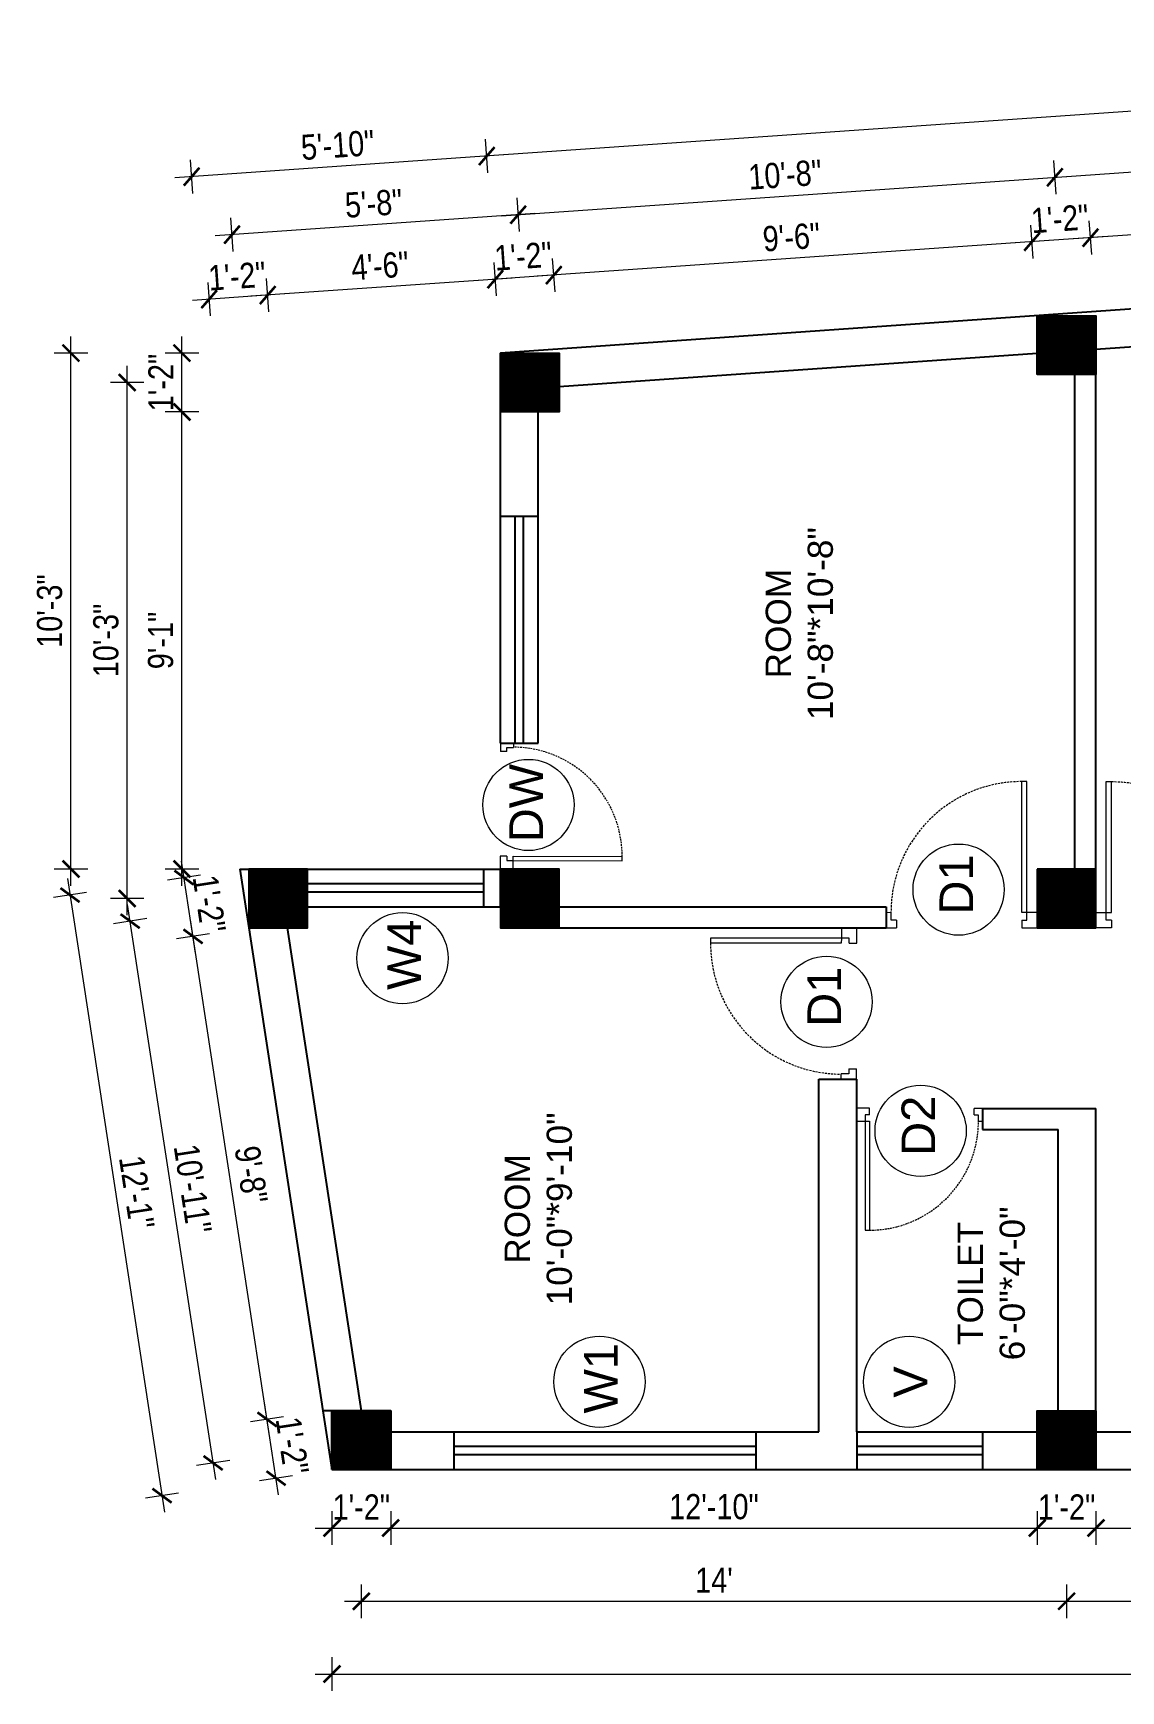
# Model space of a CAD drawing. Header units: inches. Extents: x -5096374 to -5070857, y -3259973 to -3243900.
# Drawn here: x -5079408.5 to -5079149.3, y -3258917.2 to -3258522.5 of the extents above; entities that cross this region are included whole.
import ezdxf

# ---------------------------------------------------------------- set-up
doc = ezdxf.new("R2010")
doc.units = ezdxf.units.IN
doc.header["$LTSCALE"] = 2
doc.header["$MEASUREMENT"] = 0
doc.header["$PDMODE"] = 34
doc.linetypes.add('HIDDEN', pattern=[0.375, 0.25, -0.125])
doc.layers.get('0').update_dxf_attribs({"linetype": 'CONTINUOUS'})
doc.layers.get('DEFPOINTS').update_dxf_attribs({"color": 141, "linetype": 'CONTINUOUS'})
doc.layers.add('A-Hatch', color=7, linetype='CONTINUOUS')
for name, color, linetype, lineweight in [('Annotate-Lite.w', 177, 'CONTINUOUS', 9), ('DIM 1-100', 4, 'CONTINUOUS', 13), ('Door-Window.w', 4, 'CONTINUOUS', 15), ('TEXT', 181, 'CONTINUOUS', 25)]:
    doc.layers.add(name, color=color, linetype=linetype, lineweight=lineweight)
doc.styles.add('arial.', font='arial.ttf')
doc.styles.add('gaurav', font='arial.ttf')
doc.styles.get("Standard").update_dxf_attribs({"font": 'ARIALN.TTF'})
doc.dimstyles.new('1 by 96', dxfattribs={"dimtxt": 6, "dimasz": 4, "dimexe": 4, "dimexo": 4, "dimgap": 2, "dimtad": 1, "dimdec": 0, "dimzin": 0, "dimdsep": 46, "dimlunit": 4, "dimtxsty": 'Standard', "dimblk": 'ARCHTICK', "dimcen": 0, "dimdle": 4, "dimadec": 0, "dimazin": 0, "dimtfac": 1, "dimtdec": 0, "dimtix": 1, "dimtofl": 0, "dimtmove": 1, "dimatfit": 3, "dimldrblk": 'ARCHTICK', "dimfxl": 4, "dimfxlon": 1, "dimtolj": 1, "dimtzin": 0, "dimlwd": -1, "dimlwe": -1, "dimarcsym": 0})
pattern_1 = [(135, (-8337742.75326, 1832568.17174), (-0.0883883476483, -0.0883883476483), [])]

# ---------------------------------------------------------------- blocks, each defined once
blk = doc.blocks.new('3-0')
at = {"ltscale": 3}
for p, q in [((11063.05, 10097.68), (11065.97, 10099.9)), ((11065.25, 10097.81), (11066.71, 10098.92)), ((11065.97, 10099.9), (11066.71, 10098.92)), ((11063.05, 10097.68), (11064.53, 10095.73)), ((11065.99, 10096.84), (11064.53, 10095.73)), ((11065.99, 10096.84), (11065.25, 10097.81)), ((11085.5, 10074.13), (11110.32, 10092.96)), ((11086.24, 10073.15), (11111.05, 10091.97)), ((11111.05, 10091.97), (11110.32, 10092.96)), ((11084.04, 10073.02), (11082.57, 10071.91)), ((11082.57, 10071.91), (11084.79, 10068.98)), ((11084.04, 10073.02), (11084.78, 10072.04)), ((11084.78, 10072.04), (11086.24, 10073.15)), ((11084.79, 10068.98), (11087.72, 10071.2)), ((11086.24, 10073.15), (11085.5, 10074.13)), ((11087.72, 10071.2), (11086.24, 10073.15))]:
    blk.add_line(p, q, dxfattribs=at)
at = {"layer": 'Door-Window.w', "color": 9, "linetype": 'HIDDEN', "lineweight": 18}
blk.add_arc((11085.5, 10074.13), 31.16, 37.1906, 127.1465, dxfattribs=at)
blk = doc.blocks.new('_ArchTick')
at = {"color": 0, "linetype": 'ByBlock', "const_width": 0.15}
blk.add_lwpolyline([(-0.5, -0.5), (0.5, 0.5)], dxfattribs=at)
blk = doc.blocks.new('*D933')
at = {"layer": 'DEFPOINTS', "color": 0, "transparency": 16777216}
for p in [(-5079339.43, -3258850.54), (-5079352.74, -3258852.58), (-5079337.28, -3258864.54)]:
    blk.add_point(p, dxfattribs=at)
at = {"layer": 'DIM 1-100', "color": 0, "transparency": 16777216}
for p, q in [((-5079349.98, -3258870.53), (-5079353.34, -3258848.63)), ((-5079348.78, -3258851.98), (-5079356.69, -3258853.19)), ((-5079346.64, -3258865.98), (-5079354.54, -3258867.19))]:
    blk.add_line(p, q, dxfattribs=at)
at = {"layer": 'DIM 1-100', "color": 0, "transparency": 16777216, "xscale": 4, "yscale": 4, "zscale": 4}
for p, rotation in [((-5079352.74, -3258852.58), 98.71474201693002), ((-5079350.59, -3258866.58), 278.71474201693)]:
    blk.add_blockref('_ArchTick', p, dxfattribs=dict(at, rotation=rotation))
at = {"layer": 'DIM 1-100', "color": 0, "transparency": 16777216, "insert": (-5079346.71, -3258858.82), "char_height": 6, "attachment_point": 5, "rotation": 278.7147}
blk.add_mtext('\\A1;1\'-2"', dxfattribs=at)
blk = doc.blocks.new('*D934')
at = {"layer": 'DEFPOINTS', "color": 0, "ltscale": 0.5, "transparency": 16777216}
for p in [(-5079357.06, -3258735.54), (-5079370.36, -3258737.58), (-5079339.43, -3258850.54)]:
    blk.add_point(p, dxfattribs=at)
at = {"layer": 'DIM 1-100', "color": 0, "ltscale": 0.5, "transparency": 16777216}
for p, q in [((-5079352.13, -3258856.53), (-5079370.97, -3258733.63)), ((-5079366.41, -3258736.98), (-5079374.32, -3258738.19)), ((-5079348.78, -3258851.98), (-5079356.69, -3258853.19))]:
    blk.add_line(p, q, dxfattribs=at)
at = {"layer": 'DIM 1-100', "color": 0, "ltscale": 0.5, "transparency": 16777216, "xscale": 4, "yscale": 4, "zscale": 4}
for p, rotation in [((-5079370.36, -3258737.58), 98.71474206361793), ((-5079352.74, -3258852.58), 278.714742063618)]:
    blk.add_blockref('_ArchTick', p, dxfattribs=dict(at, rotation=rotation))
at = {"layer": 'DIM 1-100', "color": 0, "ltscale": 0.5, "transparency": 16777216, "insert": (-5079356.54, -3258794.31), "char_height": 6, "attachment_point": 5, "rotation": 278.7147}
blk.add_mtext('\\A1;9\'-8"', dxfattribs=at)
blk = doc.blocks.new('*D935')
at = {"layer": 'DEFPOINTS', "color": 0, "ltscale": 0.5, "transparency": 16777216}
for p in [(-5079372.51, -3258723.58), (-5079359.2, -3258721.54), (-5079357.06, -3258735.54)]:
    blk.add_point(p, dxfattribs=at)
at = {"layer": 'DIM 1-100', "color": 0, "ltscale": 0.5, "transparency": 16777216}
for p, q in [((-5079369.76, -3258741.53), (-5079373.12, -3258719.63)), ((-5079368.56, -3258722.98), (-5079376.46, -3258724.19)), ((-5079366.41, -3258736.98), (-5079374.32, -3258738.19))]:
    blk.add_line(p, q, dxfattribs=at)
at = {"layer": 'DIM 1-100', "color": 0, "ltscale": 0.5, "transparency": 16777216, "xscale": 4, "yscale": 4, "zscale": 4}
for p, rotation in [((-5079372.51, -3258723.58), 98.71474206361793), ((-5079370.36, -3258737.58), 278.714742063618)]:
    blk.add_blockref('_ArchTick', p, dxfattribs=dict(at, rotation=rotation))
at = {"layer": 'DIM 1-100', "color": 0, "ltscale": 0.5, "transparency": 16777216, "insert": (-5079366.48, -3258729.82), "char_height": 6, "attachment_point": 5, "rotation": 278.7147}
blk.add_mtext('\\A1;1\'-2"', dxfattribs=at)
blk = doc.blocks.new('*D936')
at = {"layer": 'DEFPOINTS', "color": 0, "ltscale": 0.5, "transparency": 16777216}
for p in [(-5079373, -3258612.7), (-5079297.12, -3258612.7), (-5079359.2, -3258721.54)]:
    blk.add_point(p, dxfattribs=at)
at = {"layer": 'DIM 1-100', "color": 0, "ltscale": 0.5, "transparency": 16777216}
for p, q in [((-5079373, -3258725.54), (-5079373, -3258608.7)), ((-5079369, -3258612.7), (-5079377, -3258612.7)), ((-5079369, -3258721.54), (-5079377, -3258721.54))]:
    blk.add_line(p, q, dxfattribs=at)
at = {"layer": 'DIM 1-100', "color": 0, "ltscale": 0.5, "transparency": 16777216, "xscale": 4, "yscale": 4, "zscale": 4}
for p, rotation in [((-5079373, -3258612.7), 90), ((-5079373, -3258721.54), 270)]:
    blk.add_blockref('_ArchTick', p, dxfattribs=dict(at, rotation=rotation))
at = {"layer": 'DIM 1-100', "color": 0, "ltscale": 0.5, "transparency": 16777216, "insert": (-5079378.07, -3258667.12), "char_height": 6, "attachment_point": 5, "rotation": 90}
blk.add_mtext('\\A1;9\'-1"', dxfattribs=at)
blk = doc.blocks.new('*D937')
at = {"layer": 'DEFPOINTS', "color": 0, "ltscale": 0.5, "transparency": 16777216}
for p in [(-5079373, -3258598.7), (-5079297.12, -3258598.7), (-5079297.12, -3258612.7)]:
    blk.add_point(p, dxfattribs=at)
at = {"layer": 'DIM 1-100', "color": 0, "ltscale": 0.5, "transparency": 16777216}
for p, q in [((-5079373, -3258616.7), (-5079373, -3258594.7)), ((-5079369, -3258598.7), (-5079377, -3258598.7)), ((-5079369, -3258612.7), (-5079377, -3258612.7))]:
    blk.add_line(p, q, dxfattribs=at)
at = {"layer": 'DIM 1-100', "color": 0, "ltscale": 0.5, "transparency": 16777216, "xscale": 4, "yscale": 4, "zscale": 4}
for p, rotation in [((-5079373, -3258598.7), 90), ((-5079373, -3258612.7), 270)]:
    blk.add_blockref('_ArchTick', p, dxfattribs=dict(at, rotation=rotation))
at = {"layer": 'DIM 1-100', "color": 0, "ltscale": 0.5, "transparency": 16777216, "insert": (-5079378.02, -3258605.7), "char_height": 6, "attachment_point": 5, "rotation": 90}
blk.add_mtext('\\A1;1\'-2"', dxfattribs=at)
blk = doc.blocks.new('*D938')
at = {"layer": 'DEFPOINTS', "color": 0, "ltscale": 0.5, "transparency": 16777216}
for p in [(-5079337.28, -3258864.54), (-5079323.28, -3258864.54), (-5079323.28, -3258878.45)]:
    blk.add_point(p, dxfattribs=at)
at = {"layer": 'DIM 1-100', "color": 0, "ltscale": 0.5, "transparency": 16777216}
for p, q in [((-5079337.28, -3258874.45), (-5079337.28, -3258882.45)), ((-5079323.28, -3258874.45), (-5079323.28, -3258882.45)), ((-5079341.28, -3258878.45), (-5079319.28, -3258878.45))]:
    blk.add_line(p, q, dxfattribs=at)
at = {"layer": 'DIM 1-100', "color": 0, "ltscale": 0.5, "transparency": 16777216, "xscale": 4, "yscale": 4, "zscale": 4, "rotation": 180}
blk.add_blockref('_ArchTick', (-5079337.28, -3258878.45), dxfattribs=at)
at = {"layer": 'DIM 1-100', "color": 0, "ltscale": 0.5, "transparency": 16777216, "xscale": 4, "yscale": 4, "zscale": 4}
blk.add_blockref('_ArchTick', (-5079323.28, -3258878.45), dxfattribs=at)
at = {"layer": 'DIM 1-100', "color": 0, "ltscale": 0.5, "transparency": 16777216, "insert": (-5079330.28, -3258873.44), "char_height": 6, "attachment_point": 5}
blk.add_mtext('\\A1;1\'-2"', dxfattribs=at)
blk = doc.blocks.new('*D939')
at = {"layer": 'DEFPOINTS', "color": 0, "ltscale": 0.5, "transparency": 16777216}
for p in [(-5079323.28, -3258864.54), (-5079169.28, -3258864.54), (-5079169.28, -3258878.45)]:
    blk.add_point(p, dxfattribs=at)
at = {"layer": 'DIM 1-100', "color": 0, "ltscale": 0.5, "transparency": 16777216}
for p, q in [((-5079323.28, -3258874.45), (-5079323.28, -3258882.45)), ((-5079169.28, -3258874.45), (-5079169.28, -3258882.45)), ((-5079327.28, -3258878.45), (-5079165.28, -3258878.45))]:
    blk.add_line(p, q, dxfattribs=at)
at = {"layer": 'DIM 1-100', "color": 0, "ltscale": 0.5, "transparency": 16777216, "xscale": 4, "yscale": 4, "zscale": 4, "rotation": 180}
blk.add_blockref('_ArchTick', (-5079323.28, -3258878.45), dxfattribs=at)
at = {"layer": 'DIM 1-100', "color": 0, "ltscale": 0.5, "transparency": 16777216, "xscale": 4, "yscale": 4, "zscale": 4}
blk.add_blockref('_ArchTick', (-5079169.28, -3258878.45), dxfattribs=at)
at = {"layer": 'DIM 1-100', "color": 0, "ltscale": 0.5, "transparency": 16777216, "insert": (-5079246.28, -3258873.39), "char_height": 6, "attachment_point": 5}
blk.add_mtext('\\A1;12\'-10"', dxfattribs=at)
blk = doc.blocks.new('*D940')
at = {"layer": 'DEFPOINTS', "color": 0, "ltscale": 0.5, "transparency": 16777216}
for p in [(-5079169.28, -3258864.54), (-5079155.28, -3258864.54), (-5079155.28, -3258878.45)]:
    blk.add_point(p, dxfattribs=at)
at = {"layer": 'DIM 1-100', "color": 0, "ltscale": 0.5, "transparency": 16777216}
for p, q in [((-5079169.28, -3258874.45), (-5079169.28, -3258882.45)), ((-5079155.28, -3258874.45), (-5079155.28, -3258882.45)), ((-5079173.28, -3258878.45), (-5079151.28, -3258878.45))]:
    blk.add_line(p, q, dxfattribs=at)
at = {"layer": 'DIM 1-100', "color": 0, "ltscale": 0.5, "transparency": 16777216, "xscale": 4, "yscale": 4, "zscale": 4, "rotation": 180}
blk.add_blockref('_ArchTick', (-5079169.28, -3258878.45), dxfattribs=at)
at = {"layer": 'DIM 1-100', "color": 0, "ltscale": 0.5, "transparency": 16777216, "xscale": 4, "yscale": 4, "zscale": 4}
blk.add_blockref('_ArchTick', (-5079155.28, -3258878.45), dxfattribs=at)
at = {"layer": 'DIM 1-100', "color": 0, "ltscale": 0.5, "transparency": 16777216, "insert": (-5079162.28, -3258873.44), "char_height": 6, "attachment_point": 5}
blk.add_mtext('\\A1;1\'-2"', dxfattribs=at)
blk = doc.blocks.new('*D941')
at = {"layer": 'DEFPOINTS', "color": 0, "ltscale": 0.5, "transparency": 16777216}
for p in [(-5079155.28, -3258864.54), (-5079041.52, -3258864.54), (-5079041.52, -3258878.45)]:
    blk.add_point(p, dxfattribs=at)
at = {"layer": 'DIM 1-100', "color": 0, "ltscale": 0.5, "transparency": 16777216}
for p, q in [((-5079155.28, -3258874.45), (-5079155.28, -3258882.45)), ((-5079041.52, -3258874.45), (-5079041.52, -3258882.45)), ((-5079159.28, -3258878.45), (-5079037.52, -3258878.45))]:
    blk.add_line(p, q, dxfattribs=at)
at = {"layer": 'DIM 1-100', "color": 0, "ltscale": 0.5, "transparency": 16777216, "xscale": 4, "yscale": 4, "zscale": 4, "rotation": 180}
blk.add_blockref('_ArchTick', (-5079155.28, -3258878.45), dxfattribs=at)
at = {"layer": 'DIM 1-100', "color": 0, "ltscale": 0.5, "transparency": 16777216, "xscale": 4, "yscale": 4, "zscale": 4}
blk.add_blockref('_ArchTick', (-5079041.52, -3258878.45), dxfattribs=at)
at = {"layer": 'DIM 1-100', "color": 0, "ltscale": 0.5, "transparency": 16777216, "insert": (-5079098.4, -3258873.39), "char_height": 6, "attachment_point": 5}
blk.add_mtext('\\A1;9\'-6"', dxfattribs=at)
blk = doc.blocks.new('*D945')
at = {"layer": 'DEFPOINTS', "color": 0, "ltscale": 0.5, "transparency": 16777216}
for p in [(-5079330.28, -3258857.54), (-5079162.28, -3258857.54), (-5079162.28, -3258895.88)]:
    blk.add_point(p, dxfattribs=at)
at = {"layer": 'DIM 1-100', "color": 0, "ltscale": 0.5, "transparency": 16777216}
for p, q in [((-5079330.28, -3258891.88), (-5079330.28, -3258899.88)), ((-5079162.28, -3258891.88), (-5079162.28, -3258899.88)), ((-5079334.28, -3258895.88), (-5079158.28, -3258895.88))]:
    blk.add_line(p, q, dxfattribs=at)
at = {"layer": 'DIM 1-100', "color": 0, "ltscale": 0.5, "transparency": 16777216, "xscale": 4, "yscale": 4, "zscale": 4, "rotation": 180}
blk.add_blockref('_ArchTick', (-5079330.28, -3258895.88), dxfattribs=at)
at = {"layer": 'DIM 1-100', "color": 0, "ltscale": 0.5, "transparency": 16777216, "xscale": 4, "yscale": 4, "zscale": 4}
blk.add_blockref('_ArchTick', (-5079162.28, -3258895.88), dxfattribs=at)
at = {"layer": 'DIM 1-100', "color": 0, "ltscale": 0.5, "transparency": 16777216, "insert": (-5079246.28, -3258890.87), "char_height": 6, "attachment_point": 5}
blk.add_mtext("\\A1;14'", dxfattribs=at)
blk = doc.blocks.new('*D946')
at = {"layer": 'DEFPOINTS', "color": 0, "ltscale": 0.5, "transparency": 16777216}
for p in [(-5079162.28, -3258857.54), (-5079034.52, -3258857.54), (-5079034.52, -3258895.88)]:
    blk.add_point(p, dxfattribs=at)
at = {"layer": 'DIM 1-100', "color": 0, "ltscale": 0.5, "transparency": 16777216}
for p, q in [((-5079162.28, -3258891.88), (-5079162.28, -3258899.88)), ((-5079034.52, -3258891.88), (-5079034.52, -3258899.88)), ((-5079166.28, -3258895.88), (-5079030.52, -3258895.88))]:
    blk.add_line(p, q, dxfattribs=at)
at = {"layer": 'DIM 1-100', "color": 0, "ltscale": 0.5, "transparency": 16777216, "xscale": 4, "yscale": 4, "zscale": 4, "rotation": 180}
blk.add_blockref('_ArchTick', (-5079162.28, -3258895.88), dxfattribs=at)
at = {"layer": 'DIM 1-100', "color": 0, "ltscale": 0.5, "transparency": 16777216, "xscale": 4, "yscale": 4, "zscale": 4}
blk.add_blockref('_ArchTick', (-5079034.52, -3258895.88), dxfattribs=at)
at = {"layer": 'DIM 1-100', "color": 0, "ltscale": 0.5, "transparency": 16777216, "insert": (-5079098.4, -3258890.81), "char_height": 6, "attachment_point": 5}
blk.add_mtext('\\A1;10\'-8"', dxfattribs=at)
blk = doc.blocks.new('*D948')
at = {"layer": 'DEFPOINTS', "color": 0, "ltscale": 0.5, "transparency": 16777216}
for p in [(-5079337.28, -3258864.54), (-5078934.52, -3258864.54), (-5078934.52, -3258913.21)]:
    blk.add_point(p, dxfattribs=at)
at = {"layer": 'DIM 1-100', "color": 0, "ltscale": 0.5, "transparency": 16777216}
for p, q in [((-5079337.28, -3258909.21), (-5079337.28, -3258917.21)), ((-5078934.52, -3258909.21), (-5078934.52, -3258917.21)), ((-5079341.28, -3258913.21), (-5078930.52, -3258913.21))]:
    blk.add_line(p, q, dxfattribs=at)
at = {"layer": 'DIM 1-100', "color": 0, "ltscale": 0.5, "transparency": 16777216, "xscale": 4, "yscale": 4, "zscale": 4, "rotation": 180}
blk.add_blockref('_ArchTick', (-5079337.28, -3258913.21), dxfattribs=at)
at = {"layer": 'DIM 1-100', "color": 0, "ltscale": 0.5, "transparency": 16777216, "xscale": 4, "yscale": 4, "zscale": 4}
blk.add_blockref('_ArchTick', (-5078934.52, -3258913.21), dxfattribs=at)
at = {"layer": 'DIM 1-100', "color": 0, "ltscale": 0.5, "transparency": 16777216, "insert": (-5079135.9, -3258908.15), "char_height": 6, "attachment_point": 5}
blk.add_mtext('\\A1;33\'-7"', dxfattribs=at)
blk = doc.blocks.new('*D949')
at = {"layer": 'DEFPOINTS', "color": 0, "ltscale": 0.5, "transparency": 16777216}
for p in [(-5079350.06, -3258728.54), (-5079385.35, -3258733.95), (-5079330.28, -3258857.54)]:
    blk.add_point(p, dxfattribs=at)
at = {"layer": 'DIM 1-100', "color": 0, "ltscale": 0.5, "transparency": 16777216}
for p, q in [((-5079364.97, -3258866.91), (-5079385.95, -3258730)), ((-5079381.39, -3258733.35), (-5079389.3, -3258734.56)), ((-5079361.62, -3258862.35), (-5079369.53, -3258863.56))]:
    blk.add_line(p, q, dxfattribs=at)
at = {"layer": 'DIM 1-100', "color": 0, "ltscale": 0.5, "transparency": 16777216, "xscale": 4, "yscale": 4, "zscale": 4}
for p, rotation in [((-5079385.35, -3258733.95), 98.71474201861086), ((-5079365.58, -3258862.95), 278.7147420186109)]:
    blk.add_blockref('_ArchTick', p, dxfattribs=dict(at, rotation=rotation))
at = {"layer": 'DIM 1-100', "color": 0, "ltscale": 0.5, "transparency": 16777216, "insert": (-5079370.46, -3258797.68), "char_height": 6, "attachment_point": 5, "rotation": 278.7147}
blk.add_mtext('\\A1;10\'-11"', dxfattribs=at)
blk = doc.blocks.new('*D950')
at = {"layer": 'DEFPOINTS', "color": 0, "ltscale": 0.5, "transparency": 16777216}
for p in [(-5079386.05, -3258605.7), (-5079290.12, -3258605.7), (-5079350.06, -3258728.54)]:
    blk.add_point(p, dxfattribs=at)
at = {"layer": 'DIM 1-100', "color": 0, "ltscale": 0.5, "transparency": 16777216}
for p, q in [((-5079386.05, -3258732.54), (-5079386.05, -3258601.7)), ((-5079382.05, -3258605.7), (-5079390.05, -3258605.7)), ((-5079382.05, -3258728.54), (-5079390.05, -3258728.54))]:
    blk.add_line(p, q, dxfattribs=at)
at = {"layer": 'DIM 1-100', "color": 0, "ltscale": 0.5, "transparency": 16777216, "xscale": 4, "yscale": 4, "zscale": 4}
for p, rotation in [((-5079386.05, -3258605.7), 90), ((-5079386.05, -3258728.54), 270)]:
    blk.add_blockref('_ArchTick', p, dxfattribs=dict(at, rotation=rotation))
at = {"layer": 'DIM 1-100', "color": 0, "ltscale": 0.5, "transparency": 16777216, "insert": (-5079391.11, -3258667.12), "char_height": 6, "attachment_point": 5, "rotation": 90}
blk.add_mtext('\\A1;10\'-3"', dxfattribs=at)
blk = doc.blocks.new('*D951')
at = {"layer": 'DEFPOINTS', "color": 0, "ltscale": 0.5, "transparency": 16777216}
for p in [(-5079359.2, -3258721.54), (-5079337.28, -3258864.54), (-5079377.75, -3258870.74)]:
    blk.add_point(p, dxfattribs=at)
at = {"layer": 'DIM 1-100', "color": 0, "ltscale": 0.5, "transparency": 16777216}
for p, q in [((-5079400.27, -3258723.79), (-5079377.14, -3258874.7)), ((-5079395.71, -3258727.14), (-5079403.62, -3258728.35)), ((-5079373.79, -3258870.14), (-5079381.7, -3258871.35))]:
    blk.add_line(p, q, dxfattribs=at)
at = {"layer": 'DIM 1-100', "color": 0, "ltscale": 0.5, "transparency": 16777216, "xscale": 4, "yscale": 4, "zscale": 4}
for p, rotation in [((-5079399.67, -3258727.74), 98.71474201847559), ((-5079377.75, -3258870.74), 278.7147420184756)]:
    blk.add_blockref('_ArchTick', p, dxfattribs=dict(at, rotation=rotation))
at = {"layer": 'DIM 1-100', "color": 0, "ltscale": 0.5, "transparency": 16777216, "insert": (-5079383.75, -3258798.48), "char_height": 6, "attachment_point": 5, "rotation": 278.7147}
blk.add_mtext('\\A1;12\'-1"', dxfattribs=at)
blk = doc.blocks.new('*D952')
at = {"layer": 'DEFPOINTS', "color": 0, "ltscale": 0.5, "transparency": 16777216}
for p in [(-5079399.45, -3258598.7), (-5079297.12, -3258598.7), (-5079297.12, -3258721.54)]:
    blk.add_point(p, dxfattribs=at)
at = {"layer": 'DIM 1-100', "color": 0, "ltscale": 0.5, "transparency": 16777216}
for p, q in [((-5079399.45, -3258725.54), (-5079399.45, -3258594.7)), ((-5079395.45, -3258598.7), (-5079403.45, -3258598.7)), ((-5079395.45, -3258721.54), (-5079403.45, -3258721.54))]:
    blk.add_line(p, q, dxfattribs=at)
at = {"layer": 'DIM 1-100', "color": 0, "ltscale": 0.5, "transparency": 16777216, "xscale": 4, "yscale": 4, "zscale": 4}
for p, rotation in [((-5079399.45, -3258598.7), 90), ((-5079399.45, -3258721.54), 270)]:
    blk.add_blockref('_ArchTick', p, dxfattribs=dict(at, rotation=rotation))
at = {"layer": 'DIM 1-100', "color": 0, "ltscale": 0.5, "transparency": 16777216, "insert": (-5079404.52, -3258660.12), "char_height": 6, "attachment_point": 5, "rotation": 90}
blk.add_mtext('\\A1;10\'-3"', dxfattribs=at)
blk = doc.blocks.new('*D964')
at = {"layer": 'DEFPOINTS', "color": 0, "ltscale": 0.5, "transparency": 16777216}
for p in [(-5079156.58, -3258571.21), (-5079041.52, -3258580.88), (-5079155.28, -3258589.79)]:
    blk.add_point(p, dxfattribs=at)
at = {"layer": 'DIM 1-100', "color": 0, "ltscale": 0.5, "transparency": 16777216}
for p, q in [((-5079038.76, -3258563), (-5079160.57, -3258571.49)), ((-5079042.47, -3258567.27), (-5079043.03, -3258559.29)), ((-5079156.3, -3258575.2), (-5079156.86, -3258567.22))]:
    blk.add_line(p, q, dxfattribs=at)
at = {"layer": 'DIM 1-100', "color": 0, "ltscale": 0.5, "transparency": 16777216, "xscale": 4, "yscale": 4, "zscale": 4}
for p, rotation in [((-5079042.75, -3258563.28), 3.988106095947374), ((-5079156.58, -3258571.21), 183.9881060959474)]:
    blk.add_blockref('_ArchTick', p, dxfattribs=dict(at, rotation=rotation))
at = {"layer": 'DIM 1-100', "color": 0, "ltscale": 0.5, "transparency": 16777216, "insert": (-5079100.02, -3258562.19), "char_height": 6, "attachment_point": 5, "rotation": 3.9881}
blk.add_mtext('\\A1;9\'-6"', dxfattribs=at)
blk = doc.blocks.new('*D965')
at = {"layer": 'DEFPOINTS', "color": 0, "ltscale": 0.5, "transparency": 16777216}
for p in [(-5079170.51, -3258572.18), (-5079169.28, -3258589.79), (-5079155.28, -3258589.79)]:
    blk.add_point(p, dxfattribs=at)
at = {"layer": 'DIM 1-100', "color": 0, "ltscale": 0.5, "transparency": 16777216}
for p, q in [((-5079170.23, -3258576.17), (-5079170.79, -3258568.19)), ((-5079156.3, -3258575.2), (-5079156.86, -3258567.22)), ((-5079152.59, -3258570.93), (-5079174.5, -3258572.46))]:
    blk.add_line(p, q, dxfattribs=at)
at = {"layer": 'DIM 1-100', "color": 0, "ltscale": 0.5, "transparency": 16777216, "xscale": 4, "yscale": 4, "zscale": 4}
for p, rotation in [((-5079170.51, -3258572.18), 183.9881060959474), ((-5079156.58, -3258571.21), 3.988106095947374)]:
    blk.add_blockref('_ArchTick', p, dxfattribs=dict(at, rotation=rotation))
at = {"layer": 'DIM 1-100', "color": 0, "ltscale": 0.5, "transparency": 16777216, "insert": (-5079163.89, -3258566.7), "char_height": 6, "attachment_point": 5, "rotation": 3.9881}
blk.add_mtext('\\A1;1\'-2"', dxfattribs=at)
blk = doc.blocks.new('*D966')
at = {"layer": 'DEFPOINTS', "color": 0, "ltscale": 0.5, "transparency": 16777216}
for p in [(-5079284.42, -3258580.13), (-5079169.28, -3258589.79), (-5079283.12, -3258598.7)]:
    blk.add_point(p, dxfattribs=at)
at = {"layer": 'DIM 1-100', "color": 0, "ltscale": 0.5, "transparency": 16777216}
for p, q in [((-5079170.23, -3258576.17), (-5079170.79, -3258568.19)), ((-5079166.52, -3258571.91), (-5079288.41, -3258580.4)), ((-5079284.14, -3258584.12), (-5079284.7, -3258576.14))]:
    blk.add_line(p, q, dxfattribs=at)
at = {"layer": 'DIM 1-100', "color": 0, "ltscale": 0.5, "transparency": 16777216, "xscale": 4, "yscale": 4, "zscale": 4}
for p, rotation in [((-5079170.51, -3258572.18), 3.988106095947374), ((-5079284.42, -3258580.13), 183.9881060959474)]:
    blk.add_blockref('_ArchTick', p, dxfattribs=dict(at, rotation=rotation))
at = {"layer": 'DIM 1-100', "color": 0, "ltscale": 0.5, "transparency": 16777216, "insert": (-5079227.82, -3258571.1), "char_height": 6, "attachment_point": 5, "rotation": 3.9881}
blk.add_mtext('\\A1;9\'-6"', dxfattribs=at)
blk = doc.blocks.new('*D967')
at = {"layer": 'DEFPOINTS', "color": 0, "ltscale": 0.5, "transparency": 16777216}
for p in [(-5079298.35, -3258581.1), (-5079297.12, -3258598.7), (-5079283.12, -3258598.7)]:
    blk.add_point(p, dxfattribs=at)
at = {"layer": 'DIM 1-100', "color": 0, "ltscale": 0.5, "transparency": 16777216}
for p, q in [((-5079298.07, -3258585.09), (-5079298.63, -3258577.11)), ((-5079284.14, -3258584.12), (-5079284.7, -3258576.14)), ((-5079280.43, -3258579.85), (-5079302.34, -3258581.38))]:
    blk.add_line(p, q, dxfattribs=at)
at = {"layer": 'DIM 1-100', "color": 0, "ltscale": 0.5, "transparency": 16777216, "xscale": 4, "yscale": 4, "zscale": 4}
for p, rotation in [((-5079298.35, -3258581.1), 183.9881060959474), ((-5079284.42, -3258580.13), 3.988106095947374)]:
    blk.add_blockref('_ArchTick', p, dxfattribs=dict(at, rotation=rotation))
at = {"layer": 'DIM 1-100', "color": 0, "ltscale": 0.5, "transparency": 16777216, "insert": (-5079291.73, -3258575.61), "char_height": 6, "attachment_point": 5, "rotation": 3.9881}
blk.add_mtext('\\A1;1\'-2"', dxfattribs=at)
blk = doc.blocks.new('*D968')
at = {"layer": 'DEFPOINTS', "color": 0, "ltscale": 0.5, "transparency": 16777216}
for p in [(-5079352.58, -3258584.88), (-5079297.12, -3258598.7), (-5079343.06, -3258721.54)]:
    blk.add_point(p, dxfattribs=at)
at = {"layer": 'DIM 1-100', "color": 0, "ltscale": 0.5, "transparency": 16777216}
for p, q in [((-5079298.07, -3258585.09), (-5079298.63, -3258577.11)), ((-5079294.36, -3258580.82), (-5079356.57, -3258585.16)), ((-5079352.31, -3258588.87), (-5079352.86, -3258580.89))]:
    blk.add_line(p, q, dxfattribs=at)
at = {"layer": 'DIM 1-100', "color": 0, "ltscale": 0.5, "transparency": 16777216, "xscale": 4, "yscale": 4, "zscale": 4}
for p, rotation in [((-5079298.35, -3258581.1), 3.988106095947374), ((-5079352.58, -3258584.88), 183.9881060959474)]:
    blk.add_blockref('_ArchTick', p, dxfattribs=dict(at, rotation=rotation))
at = {"layer": 'DIM 1-100', "color": 0, "ltscale": 0.5, "transparency": 16777216, "insert": (-5079325.82, -3258577.94), "char_height": 6, "attachment_point": 5, "rotation": 3.9881}
blk.add_mtext('\\A1;4\'-6"', dxfattribs=at)
blk = doc.blocks.new('*D969')
at = {"layer": 'DEFPOINTS', "color": 0, "ltscale": 0.5, "transparency": 16777216}
for p in [(-5079366.52, -3258585.85), (-5079357.06, -3258721.54), (-5079343.06, -3258721.54)]:
    blk.add_point(p, dxfattribs=at)
at = {"layer": 'DIM 1-100', "color": 0, "ltscale": 0.5, "transparency": 16777216}
for p, q in [((-5079366.24, -3258589.84), (-5079366.79, -3258581.86)), ((-5079352.31, -3258588.87), (-5079352.86, -3258580.89)), ((-5079348.59, -3258584.6), (-5079370.51, -3258586.13))]:
    blk.add_line(p, q, dxfattribs=at)
at = {"layer": 'DIM 1-100', "color": 0, "ltscale": 0.5, "transparency": 16777216, "xscale": 4, "yscale": 4, "zscale": 4}
for p, rotation in [((-5079352.58, -3258584.88), 3.988106095947374), ((-5079366.52, -3258585.85), 183.9881060959474)]:
    blk.add_blockref('_ArchTick', p, dxfattribs=dict(at, rotation=rotation))
at = {"layer": 'DIM 1-100', "color": 0, "ltscale": 0.5, "transparency": 16777216, "insert": (-5079359.9, -3258580.36), "char_height": 6, "attachment_point": 5, "rotation": 3.9881}
blk.add_mtext('\\A1;1\'-2"', dxfattribs=at)
blk = doc.blocks.new('*D970')
at = {"layer": 'DEFPOINTS', "color": 0, "ltscale": 0.5, "transparency": 16777216}
for p in [(-5079165.07, -3258556.83), (-5079162.28, -3258596.79), (-5079290.12, -3258605.7)]:
    blk.add_point(p, dxfattribs=at)
at = {"layer": 'DIM 1-100', "color": 0, "ltscale": 0.5, "transparency": 16777216}
for p, q in [((-5079164.79, -3258560.82), (-5079165.35, -3258552.84)), ((-5079296.9, -3258566.02), (-5079161.08, -3258556.55)), ((-5079292.63, -3258569.73), (-5079293.19, -3258561.75))]:
    blk.add_line(p, q, dxfattribs=at)
at = {"layer": 'DIM 1-100', "color": 0, "ltscale": 0.5, "transparency": 16777216, "xscale": 4, "yscale": 4, "zscale": 4}
for p, rotation in [((-5079165.07, -3258556.83), 3.988106114211478), ((-5079292.91, -3258565.74), 183.9881061142115)]:
    blk.add_blockref('_ArchTick', p, dxfattribs=dict(at, rotation=rotation))
at = {"layer": 'DIM 1-100', "color": 0, "ltscale": 0.5, "transparency": 16777216, "insert": (-5079229.34, -3258556.23), "char_height": 6, "attachment_point": 5, "rotation": 3.9881}
blk.add_mtext('\\A1;10\'-8"', dxfattribs=at)
blk = doc.blocks.new('*D842')
at = {"layer": 'DEFPOINTS', "color": 0, "ltscale": 0.5, "transparency": 16777216}
for p in [(-5079037.31, -3258547.92), (-5079034.52, -3258587.88), (-5079162.28, -3258596.79)]:
    blk.add_point(p, dxfattribs=at)
at = {"layer": 'DIM 1-100', "color": 0, "ltscale": 0.5, "transparency": 16777216}
for p, q in [((-5079037.03, -3258551.91), (-5079037.59, -3258543.93)), ((-5079169.06, -3258557.11), (-5079033.32, -3258547.64)), ((-5079164.79, -3258560.82), (-5079165.35, -3258552.84))]:
    blk.add_line(p, q, dxfattribs=at)
at = {"layer": 'DIM 1-100', "color": 0, "ltscale": 0.5, "transparency": 16777216, "xscale": 4, "yscale": 4, "zscale": 4}
for p, rotation in [((-5079037.31, -3258547.92), 3.988106095947359), ((-5079165.07, -3258556.83), 183.9881060959474)]:
    blk.add_blockref('_ArchTick', p, dxfattribs=dict(at, rotation=rotation))
at = {"layer": 'DIM 1-100', "color": 0, "ltscale": 0.5, "transparency": 16777216, "insert": (-5079101.54, -3258547.32), "char_height": 6, "attachment_point": 5, "rotation": 3.9881}
blk.add_mtext('\\A1;10\'-8"', dxfattribs=at)
blk = doc.blocks.new('*D844')
at = {"layer": 'DEFPOINTS', "color": 0, "ltscale": 0.5, "transparency": 16777216}
for p in [(-5079361.08, -3258570.49), (-5079290.12, -3258605.7), (-5079350.06, -3258728.54)]:
    blk.add_point(p, dxfattribs=at)
at = {"layer": 'DIM 1-100', "color": 0, "ltscale": 0.5, "transparency": 16777216}
for p, q in [((-5079292.63, -3258569.73), (-5079293.19, -3258561.75)), ((-5079288.92, -3258565.46), (-5079365.07, -3258570.77)), ((-5079360.8, -3258574.48), (-5079361.35, -3258566.5))]:
    blk.add_line(p, q, dxfattribs=at)
at = {"layer": 'DIM 1-100', "color": 0, "ltscale": 0.5, "transparency": 16777216, "xscale": 4, "yscale": 4, "zscale": 4}
for p, rotation in [((-5079292.91, -3258565.74), 3.988106095947374), ((-5079361.08, -3258570.49), 183.9881060959474)]:
    blk.add_blockref('_ArchTick', p, dxfattribs=dict(at, rotation=rotation))
at = {"layer": 'DIM 1-100', "color": 0, "ltscale": 0.5, "transparency": 16777216, "insert": (-5079327.34, -3258563.07), "char_height": 6, "attachment_point": 5, "rotation": 3.9881}
blk.add_mtext('\\A1;5\'-8"', dxfattribs=at)
blk = doc.blocks.new('*D845')
at = {"layer": 'DEFPOINTS', "color": 0, "ltscale": 0.5, "transparency": 16777216}
for p in [(-5079300.39, -3258551.78), (-5078934.52, -3258573.42), (-5079297.12, -3258598.7)]:
    blk.add_point(p, dxfattribs=at)
at = {"layer": 'DIM 1-100', "color": 0, "ltscale": 0.5, "transparency": 16777216}
for p, q in [((-5078937.52, -3258530.49), (-5078938.07, -3258522.51)), ((-5078933.8, -3258526.22), (-5079304.38, -3258552.06)), ((-5079300.11, -3258555.77), (-5079300.67, -3258547.79))]:
    blk.add_line(p, q, dxfattribs=at)
at = {"layer": 'DIM 1-100', "color": 0, "ltscale": 0.5, "transparency": 16777216, "xscale": 4, "yscale": 4, "zscale": 4}
for p, rotation in [((-5078937.8, -3258526.5), 3.988106114262084), ((-5079300.39, -3258551.78), 183.9881061142621)]:
    blk.add_blockref('_ArchTick', p, dxfattribs=dict(at, rotation=rotation))
at = {"layer": 'DIM 1-100', "color": 0, "ltscale": 0.5, "transparency": 16777216, "insert": (-5079119.45, -3258534.09), "char_height": 6, "attachment_point": 5, "rotation": 3.9881}
blk.add_mtext('\\A1;30\'-3"', dxfattribs=at)
blk = doc.blocks.new('*D846')
at = {"layer": 'DEFPOINTS', "color": 0, "ltscale": 0.5, "transparency": 16777216}
for p in [(-5079370.7, -3258556.68), (-5079297.12, -3258598.7), (-5079359.2, -3258721.54)]:
    blk.add_point(p, dxfattribs=at)
at = {"layer": 'DIM 1-100', "color": 0, "ltscale": 0.5, "transparency": 16777216}
for p, q in [((-5079300.11, -3258555.77), (-5079300.67, -3258547.79)), ((-5079296.4, -3258551.5), (-5079374.69, -3258556.96)), ((-5079370.42, -3258560.67), (-5079370.97, -3258552.69))]:
    blk.add_line(p, q, dxfattribs=at)
at = {"layer": 'DIM 1-100', "color": 0, "ltscale": 0.5, "transparency": 16777216, "xscale": 4, "yscale": 4, "zscale": 4}
for p, rotation in [((-5079300.39, -3258551.78), 3.988106095947374), ((-5079370.7, -3258556.68), 183.9881060959474)]:
    blk.add_blockref('_ArchTick', p, dxfattribs=dict(at, rotation=rotation))
at = {"layer": 'DIM 1-100', "color": 0, "ltscale": 0.5, "transparency": 16777216, "insert": (-5079335.9, -3258549.18), "char_height": 6, "attachment_point": 5, "rotation": 3.9881}
blk.add_mtext('\\A1;5\'-10"', dxfattribs=at)

msp = doc.modelspace()

# ---------------------------------------------------------------- hatches: boundary and pattern name
at = {"layer": 'A-Hatch', "ltscale": 0.5}
h = msp.add_hatch(dxfattribs=at)
h.set_pattern_fill('ANSI31', color=256, angle=90)
h.set_pattern_definition(pattern_1)
h.paths.add_polyline_path([(-5079169.28, -3258603.79), (-5079155.28, -3258603.79), (-5079155.28, -3258589.79), (-5079169.28, -3258589.79)])
h = msp.add_hatch(dxfattribs=at)
h.set_pattern_fill('ANSI31', color=256, angle=90)
h.set_pattern_definition(pattern_1)
h.paths.add_polyline_path([(-5079297.12, -3258612.7), (-5079283.12, -3258612.7), (-5079283.12, -3258598.7), (-5079297.12, -3258598.7)])
h = msp.add_hatch(dxfattribs=at)
h.set_pattern_fill('ANSI31', color=256, angle=90)
h.set_pattern_definition(pattern_1)
h.paths.add_polyline_path([(-5079357.06, -3258721.54), (-5079357.06, -3258735.54), (-5079343.06, -3258735.54), (-5079343.06, -3258721.54)])
h = msp.add_hatch(dxfattribs=at)
h.set_pattern_fill('ANSI31', color=256, angle=90)
h.set_pattern_definition(pattern_1)
h.paths.add_polyline_path([(-5079297.12, -3258721.54), (-5079297.12, -3258730.54), (-5079297.12, -3258735.54), (-5079283.12, -3258735.54), (-5079283.12, -3258721.54), (-5079294.12, -3258721.54), (-5079294.12, -3258721.55)])
h = msp.add_hatch(dxfattribs=at)
h.set_pattern_fill('ANSI31', color=256, angle=90)
h.set_pattern_definition(pattern_1)
h.paths.add_polyline_path([(-5079169.28, -3258721.54), (-5079169.28, -3258735.54), (-5079155.28, -3258735.54), (-5079155.28, -3258721.54)])
h = msp.add_hatch(dxfattribs=at)
h.set_pattern_fill('ANSI31', color=256, angle=90)
h.set_pattern_definition(pattern_1)
h.paths.add_polyline_path([(-5079337.28, -3258850.54), (-5079337.28, -3258864.54), (-5079323.28, -3258864.54), (-5079323.28, -3258850.54)])
h = msp.add_hatch(dxfattribs=at)
h.set_pattern_fill('ANSI31', color=256, angle=90)
h.set_pattern_definition(pattern_1)
h.paths.add_polyline_path([(-5079155.28, -3258864.54), (-5079155.28, -3258850.54), (-5079169.28, -3258850.54), (-5079169.28, -3258864.54)])

# ---------------------------------------------------------------- linework, layer by layer
at = {"ltscale": 0.5}
for p, q in [((-5078934.52, -3258573.42), (-5079297.12, -3258598.7)), ((-5079041.52, -3258589.9), (-5079155.28, -3258597.83)), ((-5079297.12, -3258691.54), (-5079297.12, -3258598.7)), ((-5079169.28, -3258598.81), (-5079283.12, -3258606.75)), ((-5079160.28, -3258721.54), (-5079160.28, -3258603.79)), ((-5079155.28, -3258730.54), (-5079155.28, -3258603.79)), ((-5079288.12, -3258691.54), (-5079288.12, -3258612.7)), ((-5079297.12, -3258637.54), (-5079288.12, -3258637.54)), ((-5079293.62, -3258691.54), (-5079293.62, -3258637.54)), ((-5079291.62, -3258691.54), (-5079291.62, -3258637.54)), ((-5079297.12, -3258691.54), (-5079288.12, -3258691.54)), ((-5079359.2, -3258721.54), (-5079337.28, -3258864.54)), ((-5079359.2, -3258721.54), (-5079297.12, -3258721.54)), ((-5079301.06, -3258730.54), (-5079301.06, -3258721.54)), ((-5079297.12, -3258730.54), (-5079297.12, -3258721.54)), ((-5079301.06, -3258725.04), (-5079343.06, -3258725.04)), ((-5079301.06, -3258727.04), (-5079343.06, -3258727.04)), ((-5079343.06, -3258730.54), (-5079297.12, -3258730.54)), ((-5079283.12, -3258730.54), (-5079205.28, -3258730.54)), ((-5079205.28, -3258730.54), (-5079205.28, -3258735.54)), ((-5079347.95, -3258735.54), (-5079330.32, -3258850.54)), ((-5079283.12, -3258735.54), (-5079205.28, -3258735.54)), ((-5079212.28, -3258735.54), (-5079205.28, -3258735.54)), ((-5079221.28, -3258855.54), (-5079221.28, -3258771.54)), ((-5079221.28, -3258771.54), (-5079212.28, -3258771.54)), ((-5079212.28, -3258855.54), (-5079212.28, -3258771.54)), ((-5079212.28, -3258778.54), (-5079212.28, -3258771.54)), ((-5079182.28, -3258778.54), (-5079155.28, -3258778.54)), ((-5079182.28, -3258778.54), (-5079182.28, -3258783.54)), ((-5079155.28, -3258850.54), (-5079155.28, -3258778.54)), ((-5079182.28, -3258783.54), (-5079164.28, -3258783.54)), ((-5079164.28, -3258850.54), (-5079164.28, -3258783.54)), ((-5079323.28, -3258850.54), (-5079339.43, -3258850.54)), ((-5079323.28, -3258855.54), (-5079221.28, -3258855.54)), ((-5079308.28, -3258855.54), (-5079308.28, -3258864.54)), ((-5079236.28, -3258855.54), (-5079236.28, -3258864.54)), ((-5079212.28, -3258855.54), (-5079169.28, -3258855.54)), ((-5079212.28, -3258855.54), (-5079212.28, -3258864.54)), ((-5079182.28, -3258855.54), (-5079182.28, -3258864.54)), ((-5079155.28, -3258855.54), (-5079041.52, -3258855.54)), ((-5079236.28, -3258859.04), (-5079308.28, -3258859.04)), ((-5079236.28, -3258861.04), (-5079308.28, -3258861.04)), ((-5079182.28, -3258859.04), (-5079212.28, -3258859.04)), ((-5079182.28, -3258861.04), (-5079212.28, -3258861.04)), ((-5079337.28, -3258864.54), (-5079169.28, -3258864.54)), ((-5079169.28, -3258864.54), (-5078934.52, -3258864.54))]:
    msp.add_line(p, q, dxfattribs=at)
for points in [[(-5079169.28, -3258603.79), (-5079169.28, -3258589.79), (-5079155.28, -3258589.79), (-5079155.28, -3258603.79)], [(-5079297.12, -3258612.7), (-5079297.12, -3258598.7), (-5079283.12, -3258598.7), (-5079283.12, -3258612.7)], [(-5079357.06, -3258721.54), (-5079357.06, -3258735.54), (-5079343.06, -3258735.54), (-5079343.06, -3258721.54)], [(-5079297.12, -3258721.54), (-5079297.12, -3258735.54), (-5079283.12, -3258735.54), (-5079283.12, -3258721.54)], [(-5079169.28, -3258721.54), (-5079169.28, -3258735.54), (-5079155.28, -3258735.54), (-5079155.28, -3258721.54)], [(-5079337.28, -3258864.54), (-5079337.28, -3258850.54), (-5079323.28, -3258850.54), (-5079323.28, -3258864.54)], [(-5079169.28, -3258864.54), (-5079169.28, -3258850.54), (-5079155.28, -3258850.54), (-5079155.28, -3258864.54)]]:
    msp.add_lwpolyline(points, close=True, dxfattribs=at)
at = {"layer": 'Annotate-Lite.w', "ltscale": 0.005}
for centre in [(-5079290.46, -3258706.28), (-5079188, -3258726.44), (-5079320.45, -3258742.77), (-5079219.45, -3258753.16), (-5079197.04, -3258783.88), (-5079273.55, -3258843.61), (-5079199.79, -3258843.61)]:
    msp.add_circle(centre, 10.86, dxfattribs=at)

# ---------------------------------------------------------------- block references
at = {"layer": 'Door-Window.w', "linetype": 'ByBlock'}
for p, xscale, yscale, zscale, rotation in [((-5091726.74, -3259805.45), 0.8331589850765497, 0.8331589850765497, 0.8331589850765497, 322.7330628613126), ((-5077848.72, -3273649.27), 0.9997910039624013, 0.9997910039624013, 0.9997910039624013, 52.80940478019525), ((-5080475.84, -3273649.27), -0.9997910039624013, 0.9997910039624012, 0.9997910039624012, 307.1905952198047), ((-5064298.53, -3257414.98), 0.9997910039624013, 0.9997910039624013, 0.9997910039624013, 142.8094047801952), ((-5080296.19, -3246348.94), 0.8331589850765497, 0.8331589850765497, 0.8331589850765497, 232.7330628613127)]:
    msp.add_blockref('3-0', p, dxfattribs=dict(at, xscale=xscale, yscale=yscale, zscale=zscale, rotation=rotation))

# ---------------------------------------------------------------- texts
at = {"layer": 'Annotate-Lite.w', "ltscale": 0.005, "char_height": 8, "attachment_point": 1, "rotation": 90, "style": 'gaurav'}
for s, insert in [('DW', (-5079295.02, -3258715.13)), ('D1', (-5079192.56, -3258732.36)), ('W4', (-5079324.1, -3258750.32)), ('D1', (-5079224.01, -3258759.08)), ('D2', (-5079201.59, -3258789.8)), ('W1', (-5079277.2, -3258851.16)), ('V', (-5079203.44, -3258847.4))]:
    msp.add_mtext_dynamic_manual_height_columns(s, width=8, gutter_width=100, heights=[0], dxfattribs=dict(at, insert=insert))
at = {"layer": 'TEXT', "lineweight": -2, "char_height": 6, "attachment_point": 5, "rotation": 90, "style": 'arial.'}
for s, insert in [('{\\W1;ROOM\\P10\'-8"*10\'-8"}', (-5079225.91, -3258663.1)), ('{\\W1;ROOM\\P10\'-0"*9\'-10"}', (-5079288.08, -3258802.46)), ('{\\W1;TOILET\\P6\'-0"*4\'-0"}', (-5079180.18, -3258820.2))]:
    msp.add_mtext_dynamic_manual_height_columns(s, width=45.7314, gutter_width=30, heights=[0], dxfattribs=dict(at, insert=insert))

# ---------------------------------------------------------------- dimensions: what is measured, and where the dimension line sits
at = {"layer": 'DIM 1-100', "ltscale": 0.5}
for p1, p2, distance, picture, middle in [((-5078934.52, -3258573.42), (-5079297.12, -3258598.7), -47.04, '*D845', (-5079119.45, -3258534.09)), ((-5079290.12, -3258605.7), (-5079162.28, -3258596.79), 40.06, '*D970', (-5079229.34, -3258556.23)), ((-5079359.2, -3258721.54), (-5079337.28, -3258864.54), -40.94, '*D951', (-5079383.75, -3258798.48)), ((-5079330.28, -3258857.54), (-5079350.06, -3258728.54), 35.7, '*D949', (-5079370.46, -3258797.68))]:
    dim = msp.add_aligned_dim(p1=p1, p2=p2, distance=distance, dimstyle='1 by 96', dxfattribs=at)
    dim.commit()
    dim.dimension.update_dxf_attribs({"geometry": picture, "text_midpoint": middle})
for base, p1, p2, angle, picture, middle in [((-5079037.31, -3258547.92), (-5079162.28, -3258596.79), (-5079034.52, -3258587.88), 183.9881, '*D842', (-5079101.54, -3258547.32)), ((-5079370.7, -3258556.68), (-5079297.12, -3258598.7), (-5079359.2, -3258721.54), 3.9881, '*D846', (-5079335.9, -3258549.18)), ((-5079361.08, -3258570.49), (-5079290.12, -3258605.7), (-5079350.06, -3258728.54), 183.9881, '*D844', (-5079327.34, -3258563.07)), ((-5079156.58, -3258571.21), (-5079041.52, -3258580.88), (-5079155.28, -3258589.79), 183.9881, '*D964', (-5079100.02, -3258562.19)), ((-5079284.42, -3258580.13), (-5079169.28, -3258589.79), (-5079283.12, -3258598.7), 183.9881, '*D966', (-5079227.82, -3258571.1)), ((-5079352.58, -3258584.88), (-5079297.12, -3258598.7), (-5079343.06, -3258721.54), 183.9881, '*D968', (-5079325.82, -3258577.94)), ((-5079399.45, -3258598.7), (-5079297.12, -3258721.54), (-5079297.12, -3258598.7), 90, '*D952', (-5079404.52, -3258660.12)), ((-5079386.05, -3258605.7), (-5079350.06, -3258728.54), (-5079290.12, -3258605.7), 90, '*D950', (-5079391.11, -3258667.12)), ((-5079373, -3258612.7), (-5079359.2, -3258721.54), (-5079297.12, -3258612.7), 90, '*D936', (-5079378.07, -3258667.12)), ((-5079162.28, -3258895.88), (-5079330.28, -3258857.54), (-5079162.28, -3258857.54), 180, '*D945', (-5079246.28, -3258890.87)), ((-5079034.52, -3258895.88), (-5079162.28, -3258857.54), (-5079034.52, -3258857.54), 180, '*D946', (-5079098.4, -3258890.81)), ((-5078934.52, -3258913.21), (-5079337.28, -3258864.54), (-5078934.52, -3258864.54), 180, '*D948', (-5079135.9, -3258908.15)), ((-5079169.28, -3258878.45), (-5079323.28, -3258864.54), (-5079169.28, -3258864.54), 180, '*D939', (-5079246.28, -3258873.39)), ((-5079041.52, -3258878.45), (-5079155.28, -3258864.54), (-5079041.52, -3258864.54), 180, '*D941', (-5079098.4, -3258873.39))]:
    dim = msp.add_linear_dim(base=base, p1=p1, p2=p2, angle=angle, dimstyle='1 by 96', dxfattribs=at)
    dim.commit()
    dim.dimension.update_dxf_attribs({"geometry": picture, "text_midpoint": middle})
for base, p1, p2, angle, picture, middle in [((-5079170.51, -3258572.18), (-5079155.28, -3258589.79), (-5079169.28, -3258589.79), 183.9881, '*D965', (-5079163.54, -3258571.7)), ((-5079298.35, -3258581.1), (-5079283.12, -3258598.7), (-5079297.12, -3258598.7), 183.9881, '*D967', (-5079291.38, -3258580.61)), ((-5079366.52, -3258585.85), (-5079343.06, -3258721.54), (-5079357.06, -3258721.54), 183.9881, '*D969', (-5079359.55, -3258585.36)), ((-5079373, -3258598.7), (-5079297.12, -3258612.7), (-5079297.12, -3258598.7), 90, '*D937', (-5079373, -3258605.7)), ((-5079372.51, -3258723.58), (-5079357.06, -3258735.54), (-5079359.2, -3258721.54), 278.7147, '*D935', (-5079371.44, -3258730.58)), ((-5079370.36, -3258737.58), (-5079339.43, -3258850.54), (-5079357.06, -3258735.54), 278.7147, '*D934', (-5079361.55, -3258795.08)), ((-5079323.28, -3258878.45), (-5079337.28, -3258864.54), (-5079323.28, -3258864.54), 180, '*D938', (-5079330.28, -3258878.45)), ((-5079155.28, -3258878.45), (-5079169.28, -3258864.54), (-5079155.28, -3258864.54), 180, '*D940', (-5079162.28, -3258878.45))]:
    dim = msp.add_linear_dim(base=base, p1=p1, p2=p2, angle=angle, dimstyle='1 by 96', dxfattribs=at)
    dim.commit()
    dim.dimension.update_dxf_attribs({"geometry": picture, "text_midpoint": middle, "dimtype": 160})
at = {"layer": 'DIM 1-100'}
dim = msp.add_linear_dim(base=(-5079352.74, -3258852.58), p1=(-5079337.28, -3258864.54), p2=(-5079339.43, -3258850.54), angle=98.7147, dimstyle='1 by 96', dxfattribs=at)
dim.commit()
dim.dimension.update_dxf_attribs({"geometry": '*D933', "text_midpoint": (-5079351.66, -3258859.58), "dimtype": 161})

doc.saveas('drawing.dxf')
